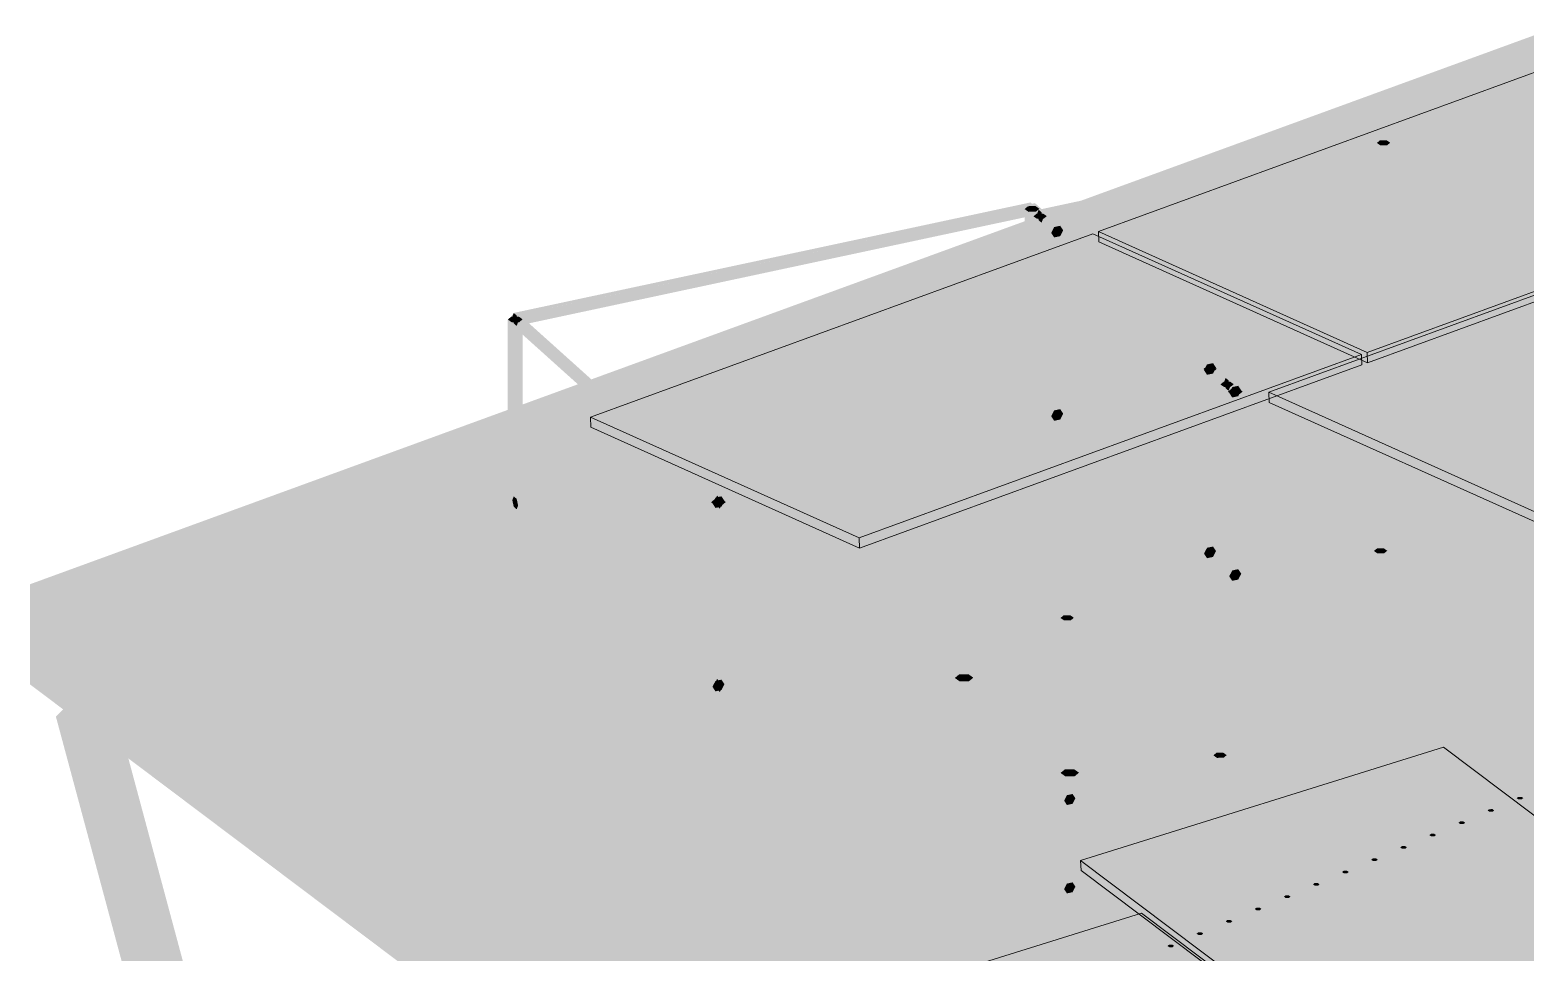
# Paper-space layout '01 Общая пространственная схема' of a CAD drawing. Header units: millimetres. Extents: x 10 to 584, y 10 to 410.
# Drawn here: x 70.16 to 104.84, y 309.9 to 331.29 of the extents above; entities that cross this region are included whole.
import ezdxf

# ---------------------------------------------------------------- set-up
doc = ezdxf.new("R2010")
doc.units = ezdxf.units.MM
doc.layers.add('P_BEYOND', color=7, linetype='Continuous', lineweight=9, true_color=0x9ea9a3)
doc.layers.add('P_FILL', color=7, linetype='Continuous', lineweight=0, true_color=0xe8e9e2)

psp = doc.layouts.new('01 Общая пространственная схема')

# ---------------------------------------------------------------- hatches: boundary and pattern name
at = {"layer": 'P_FILL', "true_color": 0x6e7770}
for points in [[(77.942, 312.573), (96, 317.417), (127.305, 324.517), (146.653, 329.053), (177.957, 334.294), (186.038, 335.685), (186.038, 335.53), (177.957, 334.139), (146.653, 328.898), (127.305, 324.362), (96, 317.262), (77.942, 312.418), (77.942, 312.573)], [(96.295, 313.506), (108.974, 316.907), (132.961, 322.348), (147.786, 325.823), (171.773, 329.839), (195.318, 333.892), (195.318, 333.737), (171.773, 329.684), (147.786, 325.668), (132.961, 322.193), (108.974, 316.753), (96.295, 313.351), (96.295, 313.506)], [(81.851, 309.632), (87.788, 311.224), (87.788, 311.07), (81.851, 309.477), (81.851, 309.632)]]:
    psp.add_hatch(color=7, dxfattribs=at).paths.add_polyline_path(points)
at = {"layer": 'P_FILL', "true_color": 0xa8966b}
for points in [[(77.942, 312.418), (96, 317.262), (127.305, 324.362), (146.653, 328.898), (177.957, 334.139), (186.038, 335.53), (186.038, 333.674), (177.957, 332.283), (146.653, 327.042), (127.305, 322.506), (96, 315.406), (77.942, 310.562), (77.942, 312.418)], [(96.295, 313.351), (108.974, 316.753), (132.961, 322.193), (147.786, 325.668), (171.773, 329.684), (195.318, 333.737), (195.318, 331.882), (171.773, 327.828), (147.786, 323.813), (132.961, 320.337), (108.974, 314.897), (96.295, 311.496), (96.295, 313.351)], [(97.675, 314.724), (87.313, 312.509), (87.313, 313.05), (97.675, 315.265), (97.675, 314.724)], [(81.851, 309.477), (87.788, 311.07), (87.788, 309.214), (81.851, 307.621), (81.851, 309.477)]]:
    psp.add_hatch(color=7, dxfattribs=at).paths.add_polyline_path(points)
at = {"layer": 'P_FILL', "true_color": 0x95836b}
for points in [[(77.942, 310.562), (96, 315.406), (127.305, 322.506), (146.653, 327.042), (177.957, 332.283), (186.038, 333.674), (186.038, 333.365), (177.957, 331.974), (146.653, 326.733), (127.305, 322.197), (96, 315.097), (77.942, 310.253), (77.942, 310.562)], [(96.295, 311.496), (108.974, 314.897), (132.961, 320.337), (147.786, 323.813), (171.773, 327.828), (195.318, 331.882), (195.318, 331.572), (171.773, 327.519), (147.786, 323.503), (132.961, 320.028), (108.974, 314.587), (96.295, 311.186), (96.295, 311.496)]]:
    psp.add_hatch(color=7, dxfattribs=at).paths.add_polyline_path(points)
at = {"layer": 'P_FILL', "true_color": 0x849086}
psp.add_hatch(color=7, dxfattribs=at).paths.add_polyline_path([(108.974, 316.907), (96, 317.417), (70.157, 318.432), (107.571, 332.086), (127.305, 324.517), (132.961, 322.348), (151.5, 315.237), (108.974, 316.907)])
at = {"layer": 'P_FILL', "true_color": 0x6b665d}
psp.add_hatch(color=7, dxfattribs=at).paths.add_polyline_path([(70.157, 318.432), (107.571, 332.086), (107.571, 329.766), (70.157, 316.112), (70.157, 318.432)])
at = {"layer": 'P_FILL', "true_color": 0xceb681}
for points in [[(108.974, 316.753), (96, 317.262), (70.157, 318.277), (107.571, 331.931), (127.305, 324.362), (132.961, 322.193), (151.5, 315.083), (108.974, 316.753)], [(87.313, 313.05), (83.013, 316.915), (93.375, 319.13), (97.675, 315.265), (87.313, 313.05)]]:
    psp.add_hatch(color=7, dxfattribs=at).paths.add_polyline_path(points)
at = {"layer": 'P_FILL', "true_color": 0x2f5173}
for points in [[(112.826, 328.06), (101.175, 323.808), (94.942, 326.612), (106.593, 330.864), (112.826, 328.06)], [(116.781, 324.334), (105.13, 320.082), (98.896, 322.887), (110.547, 327.139), (116.781, 324.334)], [(101.043, 323.76), (89.392, 319.508), (83.158, 322.312), (94.809, 326.564), (101.043, 323.76)]]:
    psp.add_hatch(color=7, dxfattribs=at).paths.add_polyline_path(points)
at = {"layer": 'P_FILL', "true_color": 0xb59f81}
psp.add_hatch(color=7, dxfattribs=at).paths.add_polyline_path([(108.974, 314.897), (96, 315.406), (70.157, 316.421), (107.571, 330.075), (127.305, 322.506), (132.961, 320.337), (151.5, 313.227), (108.974, 314.897)])
at = {"layer": 'P_FILL', "true_color": 0x6b7f76}
h = psp.add_hatch(color=7, dxfattribs=at)
h.paths.add_polyline_path([(116.565, 268.075), (78.31, 302.458), (78.395, 302.476), (78.33, 302.506), (141.103, 329.08), (141.169, 329.05), (141.213, 329.086), (218.264, 311.127), (218.22, 311.09), (218.313, 311.083), (203.159, 273.41), (203.066, 273.417), (203.079, 273.376), (116.663, 268.052), (116.65, 268.093), (116.565, 268.075)])
h.paths.add_polyline_path([(116.705, 268.138), (202.985, 273.454), (218.114, 311.068), (141.185, 328.999), (78.511, 302.467), (116.705, 268.138)], flags=0)
at = {"layer": 'P_FILL', "true_color": 0x5f7169}
psp.add_hatch(color=7, dxfattribs=at).paths.add_polyline_path([(78.461, 302.446), (141.235, 329.02), (141.3, 328.843), (78.527, 302.269), (78.461, 302.446)])
at = {"layer": 'P_FILL', "true_color": 0x5a6962}
psp.add_hatch(color=7, dxfattribs=at).paths.add_polyline_path([(78.527, 302.269), (141.3, 328.843), (141.235, 328.725), (78.461, 302.151), (78.527, 302.269)])
at = {"layer": 'P_FILL', "true_color": 0x7a8279}
h = psp.add_hatch(color=7, dxfattribs=at)
h.paths.add_polyline_path([(81.344, 324.681), (81.414, 324.696), (81.38, 324.726), (93.366, 327.289), (93.4, 327.258), (93.47, 327.273), (93.624, 327.134), (101.52, 328.822), (101.588, 328.761), (93.692, 327.073), (94.054, 326.748), (97.6, 323.561), (97.962, 323.236), (105.857, 324.924), (105.925, 324.863), (98.03, 323.175), (98.184, 323.036), (98.115, 323.021), (98.149, 322.991), (86.162, 320.428), (86.128, 320.458), (86.059, 320.443), (81.344, 324.681)])
h.paths.add_polyline_path([(93.364, 327.213), (81.517, 324.68), (86.164, 320.504), (98.011, 323.037), (97.46, 323.532), (93.915, 326.718), (93.364, 327.213)], flags=0)
at = {"layer": 'P_FILL', "true_color": 0x70776f}
for points in [[(93.622, 327.059), (101.588, 328.761), (101.622, 328.61), (93.656, 326.907), (93.622, 327.059)], [(81.448, 324.665), (93.434, 327.228), (93.468, 327.077), (81.481, 324.514), (81.448, 324.665)], [(97.96, 323.16), (105.925, 324.863), (105.959, 324.712), (97.994, 323.009), (97.96, 323.16)], [(81.448, 320.412), (93.434, 322.975), (93.468, 322.824), (81.481, 320.261), (81.448, 320.412)], [(86.196, 320.277), (86.162, 320.428), (98.149, 322.991), (98.182, 322.839), (86.196, 320.277)], [(86.196, 316.023), (86.162, 316.174), (98.149, 318.737), (98.182, 318.586), (86.196, 316.023)]]:
    psp.add_hatch(color=7, dxfattribs=at).paths.add_polyline_path(points)
at = {"layer": 'P_FILL', "true_color": 0x656c64}
for points in [[(93.656, 326.907), (101.622, 328.61), (101.588, 328.52), (93.622, 326.817), (93.656, 326.907)], [(101.708, 320.167), (101.636, 320.107), (101.636, 328.614), (101.708, 328.674), (101.708, 320.167)], [(81.481, 324.514), (93.468, 327.077), (93.434, 326.987), (81.448, 324.424), (81.481, 324.514)], [(93.572, 318.634), (93.491, 318.567), (93.491, 327.074), (93.572, 327.141), (93.572, 318.634)], [(93.743, 318.464), (93.671, 318.404), (93.671, 326.911), (93.743, 326.971), (93.743, 318.464)], [(97.994, 323.009), (105.959, 324.712), (105.925, 324.622), (97.96, 322.919), (97.994, 323.009)], [(81.586, 314.437), (81.505, 314.371), (81.505, 324.511), (81.586, 324.578), (81.586, 314.437)], [(97.685, 319.175), (97.612, 319.115), (97.612, 323.368), (97.685, 323.428), (97.685, 319.175)], [(98.081, 314.566), (98.008, 314.506), (98.008, 323.012), (98.081, 323.072), (98.081, 314.566)], [(98.287, 314.397), (98.206, 314.33), (98.206, 322.836), (98.287, 322.903), (98.287, 314.397)], [(81.481, 320.261), (93.468, 322.824), (93.434, 322.734), (81.448, 320.171), (81.481, 320.261)], [(86.162, 320.187), (86.196, 320.277), (98.182, 322.839), (98.149, 322.749), (86.162, 320.187)], [(86.3, 310.161), (86.219, 310.094), (86.219, 320.274), (86.3, 320.34), (86.3, 310.161)], [(101.641, 318.779), (101.568, 318.719), (101.568, 319.15), (101.641, 319.21), (101.641, 318.779)], [(86.162, 315.933), (86.196, 316.023), (98.182, 318.586), (98.149, 318.496), (86.162, 315.933)], [(85.576, 318), (85.571, 318.024), (87.944, 317.931), (87.949, 317.906), (85.576, 318)], [(91.508, 317.767), (91.502, 317.791), (93.875, 317.698), (93.88, 317.674), (91.508, 317.767)], [(94.371, 317.068), (94.299, 317.008), (94.299, 317.595), (94.371, 317.655), (94.371, 317.068)], [(97.434, 317.558), (99.806, 317.465), (99.811, 317.441), (97.434, 317.558)], [(97.439, 317.534), (97.434, 317.558), (99.811, 317.441), (97.439, 317.534)], [(103.37, 317.301), (103.365, 317.325), (105.743, 317.208), (103.37, 317.301)], [(103.365, 317.325), (105.737, 317.232), (105.743, 317.208), (103.365, 317.325)], [(92.04, 291.047), (91.939, 290.964), (91.939, 316.183), (92.04, 316.266), (92.04, 291.047)], [(91.985, 291.824), (91.864, 291.724), (91.864, 314.143), (91.985, 314.243), (91.985, 291.824)], [(97.917, 313.852), (97.844, 313.792), (97.844, 314.409), (97.917, 314.469), (97.917, 313.852)], [(94.491, 288.844), (94.39, 288.76), (94.39, 313.979), (94.491, 314.062), (94.491, 288.844)], [(95.87, 288.333), (95.749, 288.233), (95.749, 310.619), (95.87, 310.719), (95.87, 288.333)]]:
    psp.add_hatch(color=7, dxfattribs=at).paths.add_polyline_path(points)
at = {"layer": 'P_FILL', "true_color": 0x7a8279}
for points in [[(101.708, 328.674), (101.636, 328.614), (101.481, 328.612), (101.399, 328.669), (101.472, 328.729), (101.626, 328.731), (101.708, 328.674)], [(93.572, 327.141), (93.491, 327.074), (93.319, 327.071), (93.228, 327.135), (93.309, 327.202), (93.481, 327.205), (93.572, 327.141)], [(93.516, 326.909), (93.434, 326.966), (93.506, 327.026), (93.661, 327.028), (93.743, 326.971), (93.671, 326.911), (93.516, 326.909)], [(81.333, 324.509), (81.242, 324.573), (81.322, 324.639), (81.494, 324.642), (81.586, 324.578), (81.505, 324.511), (81.333, 324.509)], [(97.375, 323.424), (97.448, 323.484), (97.603, 323.486), (97.685, 323.428), (97.612, 323.368), (97.457, 323.366), (97.375, 323.424)], [(97.999, 323.13), (98.081, 323.072), (98.008, 323.012), (97.853, 323.01), (97.771, 323.068), (97.844, 323.128), (97.999, 323.13)], [(98.195, 322.967), (98.287, 322.903), (98.206, 322.836), (98.034, 322.834), (97.943, 322.898), (98.023, 322.964), (98.195, 322.967)], [(86.209, 320.404), (86.3, 320.34), (86.219, 320.274), (86.047, 320.271), (85.956, 320.335), (86.037, 320.402), (86.209, 320.404)], [(101.404, 319.265), (101.558, 319.267), (101.641, 319.21), (101.568, 319.15), (101.413, 319.147), (101.331, 319.205), (101.404, 319.265)], [(85.581, 318.085), (87.953, 317.992), (87.946, 317.974), (85.573, 318.067), (85.581, 318.085)], [(93.884, 317.759), (93.877, 317.741), (91.505, 317.834), (91.512, 317.852), (93.884, 317.759)], [(94.134, 317.711), (94.289, 317.713), (94.371, 317.655), (94.299, 317.595), (94.144, 317.593), (94.062, 317.651), (94.134, 317.711)], [(99.816, 317.526), (99.808, 317.508), (97.436, 317.601), (97.443, 317.62), (99.816, 317.526)], [(103.367, 317.368), (103.374, 317.387), (105.747, 317.293), (105.74, 317.275), (103.367, 317.368)], [(91.61, 316.259), (91.711, 316.342), (91.926, 316.346), (92.04, 316.266), (91.939, 316.183), (91.724, 316.179), (91.61, 316.259)], [(91.759, 315.744), (91.891, 315.772), (94.342, 313.568), (94.211, 313.54), (91.759, 315.744)], [(91.606, 314.139), (91.469, 314.235), (91.59, 314.335), (91.848, 314.339), (91.985, 314.243), (91.864, 314.143), (91.606, 314.139)], [(97.68, 314.524), (97.835, 314.526), (97.917, 314.469), (97.844, 314.409), (97.689, 314.406), (97.607, 314.464), (97.68, 314.524)], [(94.062, 314.056), (94.163, 314.139), (94.377, 314.142), (94.491, 314.062), (94.39, 313.979), (94.176, 313.976), (94.062, 314.056)], [(91.759, 313.694), (91.891, 313.722), (94.342, 311.518), (94.211, 311.49), (91.759, 313.694)], [(91.759, 311.644), (91.891, 311.672), (94.342, 309.468), (94.211, 309.44), (91.759, 311.644)], [(95.491, 310.615), (95.354, 310.711), (95.475, 310.811), (95.733, 310.815), (95.87, 310.719), (95.749, 310.619), (95.491, 310.615)]]:
    psp.add_hatch(color=7, dxfattribs=at).paths.add_polyline_path(points)
at = {"layer": 'P_FILL', "true_color": 0x747c73}
for points in [[(101.481, 320.105), (101.399, 320.163), (101.399, 328.669), (101.481, 328.612), (101.481, 320.105)], [(93.319, 318.565), (93.228, 318.629), (93.228, 327.135), (93.319, 327.071), (93.319, 318.565)], [(93.555, 326.878), (93.521, 327.03), (93.555, 327.12), (93.622, 327.059), (93.656, 326.907), (93.622, 326.817), (93.555, 326.878)], [(93.516, 318.402), (93.434, 318.46), (93.434, 326.966), (93.516, 326.909), (93.516, 318.402)], [(81.448, 324.665), (81.481, 324.514), (81.448, 324.424), (81.38, 324.485), (81.346, 324.636), (81.38, 324.726), (81.448, 324.665)], [(81.333, 314.368), (81.242, 314.432), (81.242, 324.573), (81.333, 324.509), (81.333, 314.368)], [(97.457, 319.113), (97.375, 319.17), (97.375, 323.424), (97.457, 323.366), (97.457, 319.113)], [(97.892, 323.221), (97.96, 323.16), (97.858, 323.131), (97.892, 323.221)], [(97.853, 314.504), (97.771, 314.561), (97.771, 323.068), (97.853, 323.01), (97.853, 314.504)], [(97.858, 323.131), (97.96, 323.16), (97.994, 323.009), (97.96, 322.919), (97.858, 323.131)], [(97.96, 322.919), (97.892, 322.98), (97.858, 323.131), (97.96, 322.919)], [(98.034, 314.327), (97.943, 314.391), (97.943, 322.898), (98.034, 322.834), (98.034, 314.327)], [(81.448, 320.412), (81.481, 320.261), (81.448, 320.171), (81.38, 320.232), (81.346, 320.383), (81.38, 320.473), (81.448, 320.412)], [(86.162, 320.428), (86.196, 320.277), (86.162, 320.187), (86.094, 320.248), (86.06, 320.399), (86.094, 320.489), (86.162, 320.428)], [(86.047, 310.092), (85.956, 310.156), (85.956, 320.335), (86.047, 320.271), (86.047, 310.092)], [(101.413, 318.716), (101.331, 318.774), (101.331, 319.205), (101.413, 319.147), (101.413, 318.716)], [(94.144, 317.006), (94.062, 317.063), (94.062, 317.651), (94.144, 317.593), (94.144, 317.006)], [(86.162, 316.174), (86.196, 316.023), (86.162, 315.933), (86.094, 315.994), (86.06, 316.145), (86.094, 316.235), (86.162, 316.174)], [(91.724, 290.961), (91.61, 291.041), (91.61, 316.259), (91.724, 316.179), (91.724, 290.961)], [(91.606, 291.72), (91.469, 291.816), (91.469, 314.235), (91.606, 314.139), (91.606, 291.72)], [(97.689, 313.79), (97.607, 313.847), (97.607, 314.464), (97.689, 314.406), (97.689, 313.79)], [(94.176, 288.757), (94.062, 288.837), (94.062, 314.056), (94.176, 313.976), (94.176, 288.757)], [(95.491, 288.229), (95.354, 288.325), (95.354, 310.711), (95.491, 310.615), (95.491, 288.229)]]:
    psp.add_hatch(color=7, dxfattribs=at).paths.add_polyline_path(points)
at = {"layer": 'P_FILL', "true_color": 0x6c736b}
for points in [[(101.636, 320.107), (101.481, 320.105), (101.481, 328.612), (101.636, 328.614), (101.636, 320.107)], [(93.491, 318.567), (93.319, 318.565), (93.319, 327.071), (93.491, 327.074), (93.491, 318.567)], [(93.671, 318.404), (93.516, 318.402), (93.516, 326.909), (93.671, 326.911), (93.671, 318.404)], [(81.505, 314.371), (81.333, 314.368), (81.333, 324.509), (81.505, 324.511), (81.505, 314.371)], [(97.612, 319.115), (97.457, 319.113), (97.457, 323.366), (97.612, 323.368), (97.612, 319.115)], [(98.008, 314.506), (97.853, 314.504), (97.853, 323.01), (98.008, 323.012), (98.008, 314.506)], [(98.206, 314.33), (98.034, 314.327), (98.034, 322.834), (98.206, 322.836), (98.206, 314.33)], [(86.219, 310.094), (86.047, 310.092), (86.047, 320.271), (86.219, 320.274), (86.219, 310.094)], [(101.568, 318.719), (101.413, 318.716), (101.413, 319.147), (101.568, 319.15), (101.568, 318.719)], [(94.299, 317.008), (94.144, 317.006), (94.144, 317.593), (94.299, 317.595), (94.299, 317.008)], [(91.939, 290.964), (91.724, 290.961), (91.724, 316.179), (91.939, 316.183), (91.939, 290.964)], [(97.844, 313.792), (97.689, 313.79), (97.689, 314.406), (97.844, 314.409), (97.844, 313.792)], [(91.864, 291.724), (91.606, 291.72), (91.606, 314.139), (91.864, 314.143), (91.864, 291.724)], [(94.39, 288.76), (94.176, 288.757), (94.176, 313.976), (94.39, 313.979), (94.39, 288.76)], [(95.749, 288.233), (95.491, 288.229), (95.491, 310.615), (95.749, 310.619), (95.749, 288.233)]]:
    psp.add_hatch(color=7, dxfattribs=at).paths.add_polyline_path(points)
at = {"layer": 'P_FILL', "true_color": 0x2b4560}
for points in [[(112.826, 328.06), (112.835, 327.823), (101.184, 323.571), (101.175, 323.808), (112.826, 328.06)], [(101.043, 323.76), (101.052, 323.523), (89.401, 319.271), (89.392, 319.508), (101.043, 323.76)]]:
    psp.add_hatch(color=7, dxfattribs=at).paths.add_polyline_path(points)
at = {"layer": 'P_FILL', "true_color": 0x7c857b}
for points in [[(98.045, 323.006), (97.975, 322.871), (97.391, 323.396), (93.845, 326.583), (93.261, 327.108), (93.33, 327.244), (93.915, 326.718), (97.46, 323.532), (98.045, 323.006)], [(81.274, 324.545), (81.344, 324.681), (86.059, 320.443), (85.989, 320.308), (81.274, 324.545)], [(98.045, 318.753), (97.975, 318.617), (97.391, 319.143), (93.845, 322.33), (93.261, 322.855), (93.33, 322.99), (93.915, 322.465), (97.46, 319.278), (98.045, 318.753)], [(81.274, 320.292), (81.344, 320.428), (86.059, 316.19), (85.989, 316.055), (81.274, 320.292)], [(94.145, 313.412), (91.693, 315.616), (91.759, 315.744), (94.145, 313.412)], [(94.211, 313.54), (94.145, 313.412), (91.759, 315.744), (94.211, 313.54)], [(91.693, 313.566), (91.759, 313.694), (94.211, 311.49), (94.145, 311.362), (91.693, 313.566)], [(91.693, 311.516), (91.759, 311.644), (94.211, 309.44), (94.145, 309.312), (91.693, 311.516)]]:
    psp.add_hatch(color=7, dxfattribs=at).paths.add_polyline_path(points)
at = {"layer": 'P_FILL', "true_color": 0x686e67}
for points in [[(97.46, 323.291), (93.915, 326.477), (93.33, 327.003), (93.261, 327.108), (93.845, 326.583), (97.46, 323.291)], [(97.46, 323.291), (93.845, 326.583), (97.391, 323.396), (98.045, 322.765), (97.46, 323.291)], [(86.059, 320.202), (81.344, 324.44), (81.274, 324.545), (86.059, 320.202)], [(85.989, 320.308), (86.059, 320.202), (81.274, 324.545), (85.989, 320.308)], [(97.391, 323.396), (97.975, 322.871), (98.045, 322.765), (97.391, 323.396)], [(97.46, 319.037), (93.915, 322.224), (93.33, 322.749), (93.261, 322.855), (93.845, 322.33), (97.46, 319.037)], [(97.46, 319.037), (93.845, 322.33), (97.391, 319.143), (98.045, 318.512), (97.46, 319.037)], [(86.059, 315.949), (81.344, 320.186), (81.274, 320.292), (86.059, 315.949)], [(85.989, 316.055), (86.059, 315.949), (81.274, 320.292), (85.989, 316.055)], [(97.391, 319.143), (97.975, 318.617), (98.045, 318.512), (97.391, 319.143)], [(91.759, 315.516), (91.693, 315.616), (94.145, 313.412), (94.211, 313.312), (91.759, 315.516)], [(94.211, 311.262), (91.759, 313.466), (91.693, 313.566), (94.211, 311.262)], [(94.145, 311.362), (94.211, 311.262), (91.693, 313.566), (94.145, 311.362)], [(91.759, 311.416), (91.693, 311.516), (94.145, 309.312), (94.211, 309.212), (91.759, 311.416)]]:
    psp.add_hatch(color=7, dxfattribs=at).paths.add_polyline_path(points)
at = {"layer": 'P_FILL', "true_color": 0x666c65}
for points in [[(93.915, 326.718), (94.054, 326.748), (94.124, 326.642), (94.054, 326.507), (93.915, 326.477), (93.845, 326.583), (93.915, 326.718)], [(97.46, 323.532), (97.6, 323.561), (97.669, 323.456), (97.6, 323.32), (97.46, 323.291), (97.391, 323.396), (97.46, 323.532)], [(98.184, 323.036), (98.254, 322.93), (98.184, 322.795), (98.045, 322.765), (97.975, 322.871), (98.045, 323.006), (98.184, 323.036)], [(93.915, 322.465), (94.054, 322.495), (94.124, 322.389), (94.054, 322.254), (93.915, 322.224), (93.845, 322.33), (93.915, 322.465)], [(86.198, 320.473), (86.267, 320.367), (86.198, 320.232), (86.059, 320.202), (85.989, 320.308), (86.059, 320.443), (86.198, 320.473)], [(97.46, 319.278), (97.6, 319.308), (97.669, 319.202), (97.6, 319.067), (97.46, 319.037), (97.391, 319.143), (97.46, 319.278)], [(98.184, 318.783), (98.254, 318.677), (98.184, 318.542), (98.045, 318.512), (97.975, 318.617), (98.045, 318.753), (98.184, 318.783)], [(86.198, 316.22), (86.267, 316.114), (86.198, 315.979), (86.059, 315.949), (85.989, 316.055), (86.059, 316.19), (86.198, 316.22)], [(94.145, 313.412), (94.211, 313.54), (94.342, 313.568), (94.408, 313.468), (94.342, 313.341), (94.211, 313.312), (94.145, 313.412)], [(94.211, 311.49), (94.342, 311.518), (94.408, 311.419), (94.342, 311.291), (94.211, 311.262), (94.145, 311.362), (94.211, 311.49)]]:
    psp.add_hatch(color=7, dxfattribs=at).paths.add_polyline_path(points)
at = {"layer": 'P_FILL', "true_color": 0x2e4e6e}
for points in [[(101.184, 323.571), (94.951, 326.376), (94.942, 326.612), (101.175, 323.808), (101.184, 323.571)], [(105.139, 319.846), (98.905, 322.65), (98.896, 322.887), (105.13, 320.082), (105.139, 319.846)], [(89.401, 319.271), (83.167, 322.076), (83.158, 322.312), (89.392, 319.508), (89.401, 319.271)]]:
    psp.add_hatch(color=7, dxfattribs=at).paths.add_polyline_path(points)
at = {"layer": 'P_FILL', "true_color": 0x7a8279}
h = psp.add_hatch(color=7, dxfattribs=at)
h.paths.add_polyline_path([(86.059, 316.19), (81.344, 320.428), (81.414, 320.442), (81.38, 320.473), (93.366, 323.036), (93.4, 323.005), (93.47, 323.02), (94.054, 322.495), (97.6, 319.308), (98.184, 318.783), (98.115, 318.768), (98.149, 318.737), (86.162, 316.174), (86.128, 316.205), (86.059, 316.19)])
h.paths.add_polyline_path([(81.517, 320.427), (86.164, 316.25), (98.011, 318.783), (97.46, 319.278), (93.915, 322.465), (93.364, 322.96), (81.517, 320.427)], flags=0)
at = {"layer": 'P_FILL', "true_color": 0xbdb295}
for points in [[(97.445, 314.566), (93.296, 318.295), (101.803, 320.113), (105.952, 316.384), (97.445, 314.566)], [(106.478, 315.573), (103.083, 318.624), (105.403, 319.12), (108.798, 316.069), (106.478, 315.573)], [(84.125, 319), (144.285, 316.638), (143.874, 315.691), (83.714, 318.054), (84.125, 319)]]:
    psp.add_hatch(color=7, dxfattribs=at).paths.add_polyline_path(points)
at = {"layer": 'P_FILL', "true_color": 0x7d8a80}
psp.add_hatch(color=7, dxfattribs=at).paths.add_polyline_path([(87.313, 313.166), (83.013, 317.031), (93.375, 319.246), (97.675, 315.382), (87.313, 313.166)])
at = {"layer": 'P_FILL', "true_color": 0x77827a}
psp.add_hatch(color=7, dxfattribs=at).paths.add_polyline_path([(108.974, 316.753), (96, 317.262), (70.157, 318.277), (70.157, 318.432), (96, 317.417), (108.974, 316.907), (151.5, 315.237), (213.778, 307.33), (213.778, 307.175), (151.5, 315.083), (108.974, 316.753)])
at = {"layer": 'P_FILL', "true_color": 0x849087}
h = psp.add_hatch(color=7, dxfattribs=at)
h.paths.add_polyline_path([(94.661, 299.991), (81.851, 309.632), (77.942, 312.573), (70.157, 318.432), (96, 317.417), (108.974, 316.907), (151.5, 315.237), (94.661, 299.991)])
h.paths.add_polyline_path([(87.788, 311.224), (96.295, 313.506), (92.9, 316.585), (84.394, 314.303), (87.788, 311.224)], flags=0)
at = {"layer": 'P_FILL', "true_color": 0x7d8880}
for points in [[(81.851, 309.477), (77.942, 312.418), (70.157, 318.277), (70.157, 318.432), (77.942, 312.573), (81.851, 309.632), (94.661, 299.991), (94.661, 299.837), (81.851, 309.477)], [(96.295, 313.351), (92.9, 316.43), (92.9, 316.585), (96.295, 313.506), (96.295, 313.351)]]:
    psp.add_hatch(color=7, dxfattribs=at).paths.add_polyline_path(points)
at = {"layer": 'P_FILL', "true_color": 0x9a907d}
psp.add_hatch(color=7, dxfattribs=at).paths.add_polyline_path([(87.313, 312.509), (83.013, 316.373), (93.375, 318.589), (97.675, 314.724), (87.313, 312.509)])
at = {"layer": 'P_FILL', "true_color": 0xb3a98e}
for points in [[(106.478, 315.341), (103.083, 318.392), (103.083, 318.624), (106.478, 315.573), (106.478, 315.341)], [(97.445, 314.063), (93.296, 317.792), (93.296, 318.295), (97.445, 314.566), (97.445, 314.063)]]:
    psp.add_hatch(color=7, dxfattribs=at).paths.add_polyline_path(points)
at = {"layer": 'P_FILL', "true_color": 0xb8a475}
psp.add_hatch(color=7, dxfattribs=at).paths.add_polyline_path([(108.974, 314.897), (96, 315.406), (70.157, 316.421), (70.157, 318.277), (96, 317.262), (108.974, 316.753), (151.5, 315.083), (213.778, 307.175), (213.778, 305.32), (151.5, 313.227), (108.974, 314.897)])
at = {"layer": 'P_FILL', "true_color": 0xcfb782}
h = psp.add_hatch(color=7, dxfattribs=at)
h.paths.add_polyline_path([(94.661, 299.837), (81.851, 309.477), (77.942, 312.418), (70.157, 318.277), (96, 317.262), (108.974, 316.753), (151.5, 315.083), (94.661, 299.837)])
h.paths.add_polyline_path([(87.788, 311.07), (96.295, 313.351), (92.9, 316.43), (84.394, 314.149), (87.788, 311.07)], flags=0)
at = {"layer": 'P_FILL', "true_color": 0xc3ad7b}
for points in [[(81.851, 307.621), (77.942, 310.562), (70.157, 316.421), (70.157, 318.277), (77.942, 312.418), (81.851, 309.477), (94.661, 299.837), (94.661, 297.981), (81.851, 307.621)], [(87.313, 312.509), (83.013, 316.373), (83.013, 316.915), (87.313, 313.05), (87.313, 312.509)], [(96.295, 311.496), (92.9, 314.575), (92.9, 316.43), (96.295, 313.351), (96.295, 311.496)]]:
    psp.add_hatch(color=7, dxfattribs=at).paths.add_polyline_path(points)
at = {"layer": 'P_FILL', "true_color": 0xbfa985}
h = psp.add_hatch(color=7, dxfattribs=at)
h.paths.add_polyline_path([(83.62, 315.806), (83.243, 316.145), (93.296, 318.295), (93.673, 317.956), (97.068, 314.905), (97.445, 314.566), (87.392, 312.416), (87.015, 312.755), (83.62, 315.806)])
h.paths.add_polyline_path([(87.788, 312.921), (96.295, 314.739), (92.9, 317.79), (84.394, 315.972), (87.788, 312.921)], flags=0)
at = {"layer": 'P_FILL', "true_color": 0xbfb396}
psp.add_hatch(color=7, dxfattribs=at).paths.add_polyline_path([(83.714, 318.054), (143.874, 315.691), (143.463, 314.595), (83.304, 316.957), (83.714, 318.054)])
at = {"layer": 'P_FILL', "true_color": 0xaaa086}
for points in [[(159.126, 314.308), (151.5, 315.276), (143.874, 315.575), (143.874, 315.56), (83.714, 317.922), (83.714, 318.054), (143.027, 315.725), (143.027, 315.748), (151.5, 315.415), (159.973, 314.339), (159.973, 314.316), (205.305, 308.561), (205.305, 308.429), (159.126, 314.292), (159.126, 314.308)], [(83.304, 316.826), (83.304, 316.957), (143.463, 314.595), (143.463, 314.464), (83.304, 316.826)]]:
    psp.add_hatch(color=7, dxfattribs=at).paths.add_polyline_path(points)
at = {"layer": 'P_FILL', "true_color": 0x778077}
for points in [[(85.571, 318.024), (85.573, 318.067), (87.944, 317.931), (85.571, 318.024)], [(85.573, 318.067), (87.946, 317.974), (87.944, 317.931), (85.573, 318.067)], [(91.502, 317.791), (91.505, 317.834), (93.875, 317.698), (91.502, 317.791)], [(93.875, 317.698), (91.505, 317.834), (93.877, 317.741), (93.875, 317.698)], [(97.434, 317.558), (97.436, 317.601), (99.806, 317.465), (97.434, 317.558)], [(99.806, 317.465), (97.436, 317.601), (99.808, 317.508), (99.806, 317.465)], [(105.737, 317.232), (103.365, 317.325), (103.367, 317.368), (105.74, 317.275), (105.737, 317.232)]]:
    psp.add_hatch(color=7, dxfattribs=at).paths.add_polyline_path(points)
at = {"layer": 'P_FILL', "true_color": 0x9d8b6f}
for points in [[(93.673, 314.473), (83.62, 311.776), (83.62, 315.806), (93.673, 317.956), (93.673, 314.473)], [(96.295, 311.186), (96.295, 314.739), (97.068, 314.905), (97.068, 311.394), (96.295, 311.186)], [(97.445, 311.052), (87.392, 308.355), (87.392, 312.416), (97.445, 314.566), (97.445, 311.052)], [(87.015, 308.697), (87.015, 312.755), (87.788, 312.92), (87.788, 308.905), (87.015, 308.697)]]:
    psp.add_hatch(color=7, dxfattribs=at).paths.add_polyline_path(points)
at = {"layer": 'P_FILL', "true_color": 0xb5a17f}
for points in [[(96.295, 311.186), (92.9, 314.265), (92.9, 317.79), (96.295, 314.739), (96.295, 311.186)], [(87.015, 308.697), (83.62, 311.776), (83.243, 312.118), (83.243, 316.145), (83.62, 315.806), (87.015, 312.755), (87.392, 312.416), (87.392, 308.355), (87.015, 308.697)]]:
    psp.add_hatch(color=7, dxfattribs=at).paths.add_polyline_path(points)
at = {"layer": 'P_FILL', "true_color": 0x77837a}
psp.add_hatch(color=7, dxfattribs=at).paths.add_polyline_path([(87.313, 313.05), (83.013, 316.915), (83.013, 317.031), (87.313, 313.166), (87.313, 313.05)])
at = {"layer": 'P_FILL', "true_color": 0xa38f75}
psp.add_hatch(color=7, dxfattribs=at).paths.add_polyline_path([(108.974, 314.587), (96, 315.097), (70.157, 316.112), (70.157, 316.421), (96, 315.406), (108.974, 314.897), (151.5, 313.227), (213.778, 305.32), (213.778, 305.01), (151.5, 312.917), (108.974, 314.587)])
at = {"layer": 'P_FILL', "true_color": 0xb6a082}
h = psp.add_hatch(color=7, dxfattribs=at)
h.paths.add_polyline_path([(94.661, 297.981), (81.851, 307.621), (77.942, 310.562), (70.157, 316.421), (96, 315.406), (108.974, 314.897), (151.5, 313.227), (94.661, 297.981)])
h.paths.add_polyline_path([(87.788, 309.214), (96.295, 311.496), (92.9, 314.575), (84.394, 312.293), (87.788, 309.214)], flags=0)
at = {"layer": 'P_FILL', "true_color": 0xac977b}
for points in [[(81.851, 307.312), (77.942, 310.253), (70.157, 316.112), (70.157, 316.421), (77.942, 310.562), (81.851, 307.621), (94.661, 297.981), (94.661, 297.672), (81.851, 307.312)], [(96.295, 311.186), (92.9, 314.265), (92.9, 314.575), (96.295, 311.496), (96.295, 311.186)]]:
    psp.add_hatch(color=7, dxfattribs=at).paths.add_polyline_path(points)
at = {"layer": 'P_FILL', "true_color": 0x938977}
psp.add_hatch(color=7, dxfattribs=at).paths.add_polyline_path([(87.313, 312.393), (83.013, 316.257), (83.013, 316.373), (87.313, 312.509), (87.313, 312.393)])
at = {"layer": 'P_FILL', "true_color": 0x9b937b}
psp.add_hatch(color=7, dxfattribs=at).paths.add_polyline_path([(105.952, 315.882), (97.445, 314.063), (97.445, 314.566), (105.952, 316.384), (105.952, 315.882)])
at = {"layer": 'P_FILL', "true_color": 0x685e52}
psp.add_hatch(color=7, dxfattribs=at).paths.add_polyline_path([(71.459, 316.12), (107.517, 314.704), (107.413, 314.444), (71.355, 315.86), (71.459, 316.12)])
at = {"layer": 'P_FILL', "true_color": 0x696054}
psp.add_hatch(color=7, dxfattribs=at).paths.add_polyline_path([(71.106, 315.207), (70.76, 315.364), (71.082, 315.677), (71.75, 315.834), (72.096, 315.677), (71.774, 315.364), (71.106, 315.207)])
at = {"layer": 'P_FILL', "true_color": 0x665d51}
psp.add_hatch(color=7, dxfattribs=at).paths.add_polyline_path([(71.355, 315.86), (107.413, 314.444), (107.382, 313.844), (71.324, 315.26), (71.355, 315.86)])
at = {"layer": 'P_FILL', "true_color": 0x575046}
for points in [[(72.096, 315.677), (78.33, 292.489), (78.008, 292.175), (71.774, 315.364), (72.096, 315.677)], [(107.382, 313.844), (107.455, 313.504), (71.397, 314.92), (71.324, 315.26), (107.382, 313.844)]]:
    psp.add_hatch(color=7, dxfattribs=at).paths.add_polyline_path(points)
at = {"layer": 'P_FILL', "true_color": 0x5f574c}
psp.add_hatch(color=7, dxfattribs=at).paths.add_polyline_path([(77.34, 292.019), (76.994, 292.175), (70.76, 315.364), (71.106, 315.207), (77.34, 292.019)])
at = {"layer": 'P_FILL', "true_color": 0x5d554b}
psp.add_hatch(color=7, dxfattribs=at).paths.add_polyline_path([(71.774, 315.364), (78.008, 292.175), (77.34, 292.019), (71.106, 315.207), (71.774, 315.364)])
at = {"layer": 'P_FILL', "true_color": 0x69736b}
psp.add_hatch(color=7, dxfattribs=at).paths.add_polyline_path([(97.675, 315.265), (87.313, 313.05), (87.313, 313.166), (97.675, 315.382), (97.675, 315.265)])
at = {"layer": 'P_FILL', "true_color": 0x807869}
psp.add_hatch(color=7, dxfattribs=at).paths.add_polyline_path([(97.675, 314.608), (87.313, 312.393), (87.313, 312.509), (97.675, 314.724), (97.675, 314.608)])
at = {"layer": 'P_FILL', "true_color": 0x305274}
for points in [[(102.158, 306.281), (94.527, 312.023), (102.945, 314.651), (110.576, 308.908), (102.158, 306.281)], [(87.524, 308.172), (95.943, 310.8), (103.573, 305.057), (95.155, 302.43), (87.524, 308.172)]]:
    psp.add_hatch(color=7, dxfattribs=at).paths.add_polyline_path(points)
at = {"layer": 'P_FILL', "true_color": 0x77887a}
for points in [[(104.004, 313.215), (104.081, 313.217), (104.122, 313.188), (104.086, 313.158), (104.008, 313.157), (103.967, 313.185), (104.004, 313.215)], [(104.642, 313.471), (104.679, 313.501), (104.756, 313.502), (104.797, 313.474), (104.761, 313.444), (104.683, 313.442), (104.642, 313.471)], [(103.333, 312.871), (103.292, 312.9), (103.329, 312.93), (103.406, 312.931), (103.447, 312.902), (103.411, 312.872), (103.333, 312.871)], [(102.731, 312.645), (102.772, 312.616), (102.736, 312.586), (102.658, 312.585), (102.617, 312.614), (102.654, 312.644), (102.731, 312.645)], [(102.056, 312.359), (102.097, 312.331), (102.061, 312.301), (101.983, 312.299), (101.942, 312.328), (101.979, 312.358), (102.056, 312.359)], [(100.706, 311.788), (100.747, 311.759), (100.711, 311.729), (100.633, 311.728), (100.592, 311.757), (100.629, 311.787), (100.706, 311.788)], [(101.304, 312.072), (101.381, 312.074), (101.422, 312.045), (101.386, 312.015), (101.308, 312.014), (101.267, 312.043), (101.304, 312.072)], [(99.958, 311.442), (99.917, 311.471), (99.954, 311.501), (100.031, 311.502), (100.072, 311.473), (100.036, 311.443), (99.958, 311.442)], [(99.279, 311.215), (99.356, 311.216), (99.397, 311.188), (99.361, 311.158), (99.283, 311.157), (99.242, 311.185), (99.279, 311.215)], [(98.567, 310.9), (98.604, 310.93), (98.681, 310.931), (98.722, 310.902), (98.686, 310.872), (98.609, 310.871), (98.567, 310.9)], [(97.929, 310.644), (98.006, 310.645), (98.047, 310.616), (98.011, 310.586), (97.934, 310.585), (97.892, 310.614), (97.929, 310.644)], [(96.584, 310.014), (96.543, 310.042), (96.579, 310.072), (96.656, 310.073), (96.697, 310.045), (96.661, 310.015), (96.584, 310.014)], [(97.372, 310.33), (97.336, 310.3), (97.259, 310.299), (97.218, 310.328), (97.254, 310.358), (97.331, 310.359), (97.372, 310.33)]]:
    psp.add_hatch(color=7, dxfattribs=at).paths.add_polyline_path(points)
at = {"layer": 'P_FILL', "true_color": 0x718275}
for points in [[(104.008, 305.192), (103.967, 305.22), (103.967, 313.185), (104.008, 313.157), (104.008, 305.192)], [(104.683, 305.477), (104.642, 305.506), (104.642, 313.471), (104.683, 313.442), (104.683, 305.477)], [(103.333, 304.906), (103.292, 304.935), (103.292, 312.9), (103.333, 312.871), (103.333, 304.906)], [(102.658, 304.62), (102.617, 304.649), (102.617, 312.614), (102.658, 312.585), (102.658, 304.62)], [(101.983, 304.334), (101.942, 304.363), (101.942, 312.328), (101.983, 312.299), (101.983, 304.334)], [(101.308, 304.049), (101.267, 304.077), (101.267, 312.043), (101.308, 312.014), (101.308, 304.049)], [(99.958, 303.477), (99.917, 303.506), (99.917, 311.471), (99.958, 311.442), (99.958, 303.477)], [(100.633, 303.763), (100.592, 303.792), (100.592, 311.757), (100.633, 311.728), (100.633, 303.763)], [(99.283, 303.191), (99.242, 303.22), (99.242, 311.185), (99.283, 311.157), (99.283, 303.191)], [(98.609, 302.906), (98.567, 302.934), (98.567, 310.9), (98.609, 310.871), (98.609, 302.906)], [(97.934, 302.62), (97.892, 302.649), (97.892, 310.614), (97.934, 310.585), (97.934, 302.62)], [(96.584, 302.048), (96.543, 302.077), (96.543, 310.042), (96.584, 310.014), (96.584, 302.048)], [(97.259, 302.334), (97.218, 302.363), (97.218, 310.328), (97.259, 310.299), (97.259, 302.334)]]:
    psp.add_hatch(color=7, dxfattribs=at).paths.add_polyline_path(points)
at = {"layer": 'P_FILL', "true_color": 0x637166}
for points in [[(104.122, 305.223), (104.086, 305.193), (104.086, 313.158), (104.122, 313.188), (104.122, 305.223)], [(104.797, 305.508), (104.761, 305.478), (104.761, 313.444), (104.797, 313.474), (104.797, 305.508)], [(103.447, 304.937), (103.411, 304.907), (103.411, 312.872), (103.447, 312.902), (103.447, 304.937)], [(102.772, 304.651), (102.736, 304.621), (102.736, 312.586), (102.772, 312.616), (102.772, 304.651)], [(102.097, 304.365), (102.061, 304.336), (102.061, 312.301), (102.097, 312.331), (102.097, 304.365)], [(101.422, 304.08), (101.386, 304.05), (101.386, 312.015), (101.422, 312.045), (101.422, 304.08)], [(100.072, 303.508), (100.036, 303.478), (100.036, 311.443), (100.072, 311.473), (100.072, 303.508)], [(100.747, 303.794), (100.711, 303.764), (100.711, 311.729), (100.747, 311.759), (100.747, 303.794)], [(99.397, 303.223), (99.361, 303.193), (99.361, 311.158), (99.397, 311.188), (99.397, 303.223)], [(98.722, 302.937), (98.686, 302.907), (98.686, 310.872), (98.722, 310.902), (98.722, 302.937)], [(98.047, 302.651), (98.011, 302.621), (98.011, 310.586), (98.047, 310.616), (98.047, 302.651)], [(96.697, 302.08), (96.661, 302.05), (96.661, 310.015), (96.697, 310.045), (96.697, 302.08)], [(97.372, 302.365), (97.336, 302.335), (97.336, 310.3), (97.372, 310.33), (97.372, 302.365)]]:
    psp.add_hatch(color=7, dxfattribs=at).paths.add_polyline_path(points)
at = {"layer": 'P_FILL', "true_color": 0x69786c}
for points in [[(104.761, 305.478), (104.683, 305.477), (104.683, 313.442), (104.761, 313.444), (104.761, 305.478)], [(103.411, 304.907), (103.333, 304.906), (103.333, 312.871), (103.411, 312.872), (103.411, 304.907)], [(104.086, 305.193), (104.008, 305.192), (104.008, 313.157), (104.086, 313.158), (104.086, 305.193)], [(102.736, 304.621), (102.658, 304.62), (102.658, 312.585), (102.736, 312.586), (102.736, 304.621)], [(102.061, 304.336), (101.983, 304.334), (101.983, 312.299), (102.061, 312.301), (102.061, 304.336)], [(101.386, 304.05), (101.308, 304.049), (101.308, 312.014), (101.386, 312.015), (101.386, 304.05)], [(100.036, 303.478), (99.958, 303.477), (99.958, 311.442), (100.036, 311.443), (100.036, 303.478)], [(100.711, 303.764), (100.633, 303.763), (100.633, 311.728), (100.711, 311.729), (100.711, 303.764)], [(99.361, 303.193), (99.283, 303.191), (99.283, 311.157), (99.361, 311.158), (99.361, 303.193)], [(98.686, 302.907), (98.609, 302.906), (98.609, 310.871), (98.686, 310.872), (98.686, 302.907)], [(98.011, 302.621), (97.934, 302.62), (97.934, 310.585), (98.011, 310.586), (98.011, 302.621)], [(97.336, 302.335), (97.259, 302.334), (97.259, 310.299), (97.336, 310.3), (97.336, 302.335)], [(96.661, 302.05), (96.584, 302.048), (96.584, 310.014), (96.661, 310.015), (96.661, 302.05)]]:
    psp.add_hatch(color=7, dxfattribs=at).paths.add_polyline_path(points)
at = {"layer": 'P_FILL', "true_color": 0x2e4d6d}
psp.add_hatch(color=7, dxfattribs=at).paths.add_polyline_path([(102.17, 306.052), (94.539, 311.795), (94.527, 312.023), (102.158, 306.281), (102.17, 306.052)])

# ---------------------------------------------------------------- linework, layer by layer
at = {"layer": 'P_BEYOND'}
for points in [[(112.826, 328.06), (101.175, 323.808), (94.942, 326.612), (106.593, 330.864), (112.826, 328.06)], [(112.826, 328.06), (112.835, 327.823), (101.184, 323.571), (101.175, 323.808), (112.826, 328.06)], [(116.781, 324.334), (105.13, 320.082), (98.896, 322.887), (110.547, 327.139), (116.781, 324.334)], [(101.043, 323.76), (89.392, 319.508), (83.158, 322.312), (94.809, 326.564), (101.043, 323.76)], [(101.184, 323.571), (94.951, 326.376), (94.942, 326.612), (101.175, 323.808), (101.184, 323.571)], [(101.043, 323.76), (101.052, 323.523), (89.401, 319.271), (89.392, 319.508), (101.043, 323.76)], [(105.139, 319.846), (98.905, 322.65), (98.896, 322.887), (105.13, 320.082), (105.139, 319.846)], [(89.401, 319.271), (83.167, 322.076), (83.158, 322.312), (89.392, 319.508), (89.401, 319.271)], [(102.158, 306.281), (94.527, 312.023), (102.945, 314.651), (110.576, 308.908), (102.158, 306.281)], [(102.17, 306.052), (94.539, 311.795), (94.527, 312.023), (102.158, 306.281), (102.17, 306.052)], [(87.524, 308.172), (95.943, 310.8), (103.573, 305.057), (95.155, 302.43), (87.524, 308.172)]]:
    psp.add_lwpolyline(points, dxfattribs=at)

doc.saveas('drawing.dxf')
